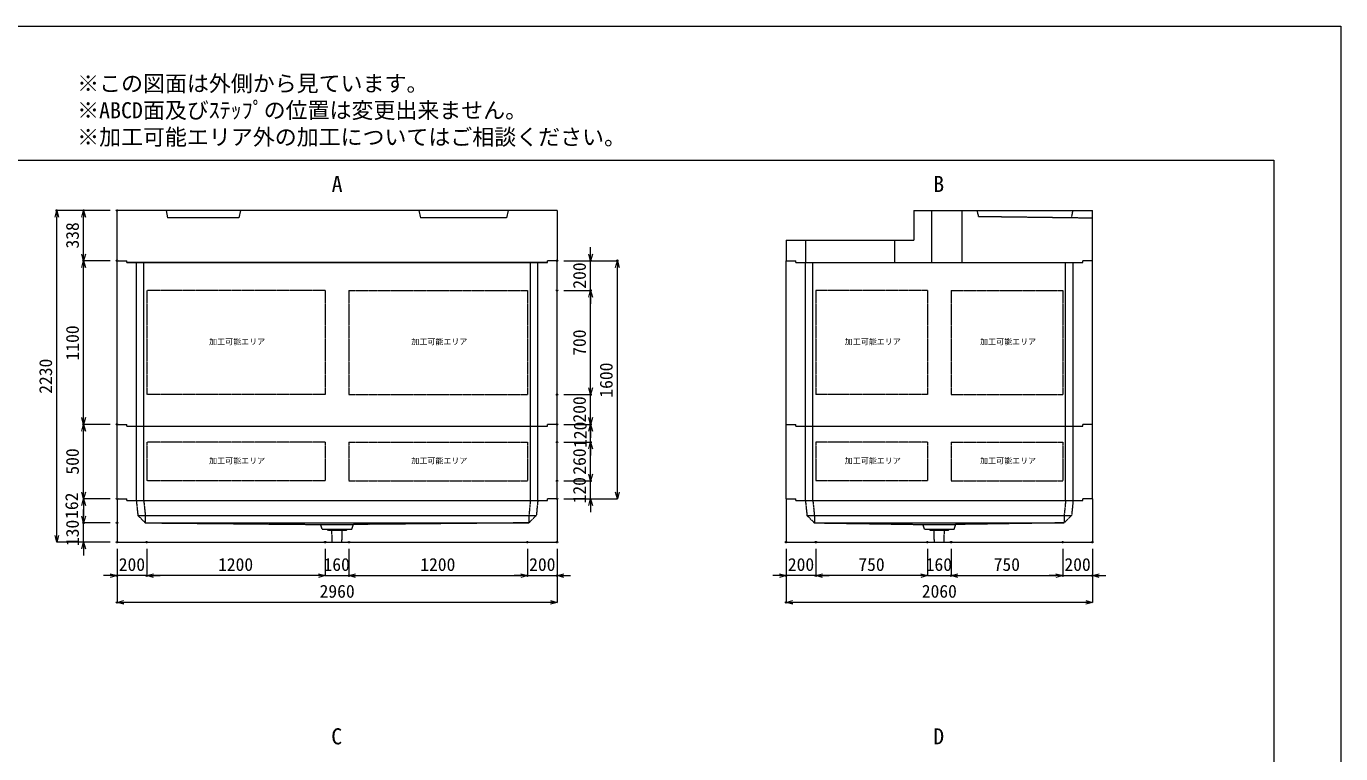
# Model space of a CAD drawing. Units: millimetres, scale not verified. Extents: x -6682 to 6682, y -4725 to 4725.
# Drawn here: x -2158 to 6682, y -164 to 4725 of the extents above; entities that cross this region are included whole.
import ezdxf
from ezdxf.enums import TextEntityAlignment as Align

# ---------------------------------------------------------------- set-up
doc = ezdxf.new("R2010")
doc.units = ezdxf.units.MM
doc.header["$LTSCALE"] = 20
doc.header["$PDMODE"] = 32
doc.header["$PDSIZE"] = 10
doc.linetypes.add('LONG_DASHED1', pattern=[7, 6, -1])
doc.linetypes.add('LONG_DOUBLE_CHAIN', pattern=[21.8, 18, -1, 0.6, -0.6, 0.6, -1])
for name, color, linetype, lineweight in [('0-0_D-TTL', 7, 'Continuous', 9), ('0-1_Defpoints', 7, 'Continuous', 9), ('0-3_D-TTL-TXT', 7, 'Continuous', 9), ('0-4_D-STR-TXT', 7, 'Continuous', 9), ('0-5_D-STR', 7, 'Continuous', 9), ('0-6_D-STR-STR5', 1, 'LONG_DOUBLE_CHAIN', 9), ('0-8_D-STR-DIM', 3, 'Continuous', 9), ('0-9_0', 7, 'Continuous', 9)]:
    doc.layers.add(name, color=color, linetype=linetype, lineweight=lineweight)
doc.styles.add('ＭＳ ゴシック', font='')
doc.styles.get('ＭＳ ゴシック').set_extended_font_data('MS Gothic')

# ---------------------------------------------------------------- blocks, each defined once
blk = doc.blocks.new('A$C4DE05FD1')
at = {"layer": '0-0_D-TTL', "color": 134}
for p, q in [((4000, 76000), (114800, 76000)), ((114800, 76000), (114800, 4000))]:
    blk.add_line(p, q, dxfattribs=at)
at = {"layer": '0-1_Defpoints', "color": 134}
for p, q in [((0, 84000), (118800, 84000)), ((118800, 84000), (118800, 0))]:
    blk.add_line(p, q, dxfattribs=at)
at = {"layer": '0-3_D-TTL-TXT', "style": 'ＭＳ ゴシック'}
for s, p in [('※この図面は外側から見ています。', (43260.9, 79815.7)), ('※ABCD面及びｽﾃｯﾌﾟの位置は変更出来ません。', (43260.9, 78215.7)), ('※加工可能エリア外の加工についてはご相談ください。', (43260.9, 76615.7))]:
    blk.add_text(s, height=962.2, dxfattribs=at).set_placement(p, align=Align.BOTTOM_LEFT)
blk = doc.blocks.new('A$C31CA379A')
at = {"layer": '0-4_D-STR-TXT', "style": 'ＭＳ ゴシック'}
for s, p in [('A', (-325.9, -2190.5)), ('B', (35638.6, -2190.5)), ('C', (-351.4, -35190.5)), ('D', (35638.6, -35190.5))]:
    blk.add_text(s, height=962.2, dxfattribs=at).set_placement(p, align=Align.BOTTOM_LEFT)
blk = doc.blocks.new('A$C4EAF5544')
at = {"layer": '0-5_D-STR'}
for p, q in [((-29600, 240), (-28300, 240)), ((-28300, 0), (-28300, 240)), ((-28300, 0), (28300, 0)), ((29600, 240), (28300, 240)), ((28300, 0), (28300, 240)), ((29600, 240), (29600, -5600))]:
    blk.add_line(p, q, dxfattribs=at)
at = {"layer": '0-5_D-STR', "linetype": 'LONG_DASHED1'}
for p, q in [((-27000, 0), (-26800, -2000)), ((27000, 0), (26800, -2000)), ((-26800, -2000), (26800, -2000)), ((-25800, -3000), (25800, -3000)), ((-2000, -3840), (-2200, -3219.5)), ((-2200, -3219.5), (2200, -3219.5)), ((25800, -3000), (2200, -3219.5)), ((26800, -2000), (25800, -3000)), ((-1199.4, -4020), (-1399.4, -3840)), ((1200.6, -4020), (-1199.4, -4020)), ((-653, -5600), (-698.5, -4020)), ((653, -5600), (698.5, -4020)), ((1200.6, -4020), (1400.6, -3840))]:
    blk.add_line(p, q, dxfattribs=at)
at = {"layer": '0-5_D-STR'}
blk.add_lwpolyline([(-29600, 240), (-29600, -5600), (29600, -5600)], dxfattribs=at)
at = {"layer": '0-5_D-STR', "linetype": 'LONG_DASHED1'}
for points in [[(-26000, 0), (-25800, -2000), (-25800, -3000)], [(26000, 0), (25800, -2000), (25800, -3000)], [(-26800, -2000), (-25800, -3000), (-2200, -3219.5)], [(-2000, -3840), (2000, -3840), (2200, -3219.5)]]:
    blk.add_lwpolyline(points, dxfattribs=at)
blk = doc.blocks.new('_Open30')
at = {"layer": '0-9_0'}
blk.add_line((0, 0), (-20, 0), dxfattribs=at)
blk.add_lwpolyline([(-20, 5.359), (0, 0), (-20, -5.359)], dxfattribs=at)
blk = doc.blocks.new('A$C4B400D59')
at = {"layer": '0-5_D-STR'}
for p, q in [((-20600, 240), (-19300, 240)), ((-19300, 0), (-19300, 240)), ((-19300, 0), (19300, 0)), ((20600, 240), (19300, 240)), ((19300, 0), (19300, 240)), ((20600, 240), (20600, -5600))]:
    blk.add_line(p, q, dxfattribs=at)
at = {"layer": '0-5_D-STR', "linetype": 'LONG_DASHED1'}
for p, q in [((-18000, 0), (-17800, -2000)), ((18000, 0), (17800, -2000)), ((-17800, -2000), (17800, -2000)), ((-16800, -3000), (16800, -3000)), ((-2000, -3840), (-2200, -3219.5)), ((-2200, -3219.5), (2200, -3219.5)), ((16800, -3000), (2200, -3219.5)), ((17800, -2000), (16800, -3000)), ((-1199.4, -4020), (-1399.4, -3840)), ((1200.6, -4020), (-1199.4, -4020)), ((-653, -5600), (-698.5, -4020)), ((653, -5600), (698.5, -4020)), ((1200.6, -4020), (1400.6, -3840))]:
    blk.add_line(p, q, dxfattribs=at)
at = {"layer": '0-5_D-STR'}
blk.add_lwpolyline([(-20600, 240), (-20600, -5600), (20600, -5600)], dxfattribs=at)
at = {"layer": '0-5_D-STR', "linetype": 'LONG_DASHED1'}
for points in [[(-17000, 0), (-16800, -2000), (-16800, -3000)], [(17000, 0), (16800, -2000), (16800, -3000)], [(-17800, -2000), (-16800, -3000), (-2200, -3219.5)], [(-2000, -3840), (2000, -3840), (2200, -3219.5)]]:
    blk.add_lwpolyline(points, dxfattribs=at)
blk = doc.blocks.new('A$C34C307F5')
at = {"layer": '0-5_D-STR'}
for p, q in [((-28300, 0), (-28300, 240)), ((-28300, 0), (28300, 0)), ((28300, 0), (28300, 240)), ((-29600, -9760), (-28300, -9760)), ((-28300, -10000), (-28300, -9760)), ((-28300, -10000), (28300, -10000)), ((29600, -9760), (28300, -9760)), ((28300, -10000), (28300, -9760))]:
    blk.add_line(p, q, dxfattribs=at)
at = {"layer": '0-5_D-STR', "linetype": 'LONG_DASHED1'}
for p, q in [((-27000, -10000), (-27000, 0)), ((-26000, -10000), (-26000, 0)), ((26000, -10000), (26000, 0)), ((27000, -10000), (27000, 0))]:
    blk.add_line(p, q, dxfattribs=at)
at = {"layer": '0-5_D-STR'}
for points in [[(-29600, -9760), (-29600, 240), (-28300, 240)], [(29600, -9760), (29600, 240), (28300, 240)]]:
    blk.add_lwpolyline(points, dxfattribs=at)
at = {"layer": '0-6_D-STR-STR5'}
for p, q in [((-25600, -2160), (-25600, -7360)), ((-1600, -2160), (-25600, -2160)), ((1600, -2160), (25600, -2160)), ((25600, -2160), (25600, -7360))]:
    blk.add_line(p, q, dxfattribs=at)
for points in [[(-1600, -2160), (-1600, -7360), (-25600, -7360)], [(1600, -2160), (1600, -7360), (25600, -7360)]]:
    blk.add_lwpolyline(points, dxfattribs=at)
blk = doc.blocks.new('A$C4EC6365B')
at = {"layer": '0-5_D-STR'}
for p, q in [((-19300, 0), (-19300, 240)), ((-19300, 0), (19300, 0)), ((19300, 0), (19300, 240)), ((-20600, -9760), (-19300, -9760)), ((-19300, -10000), (-19300, -9760)), ((-19300, -10000), (19300, -10000)), ((20600, -9760), (19300, -9760)), ((19300, -10000), (19300, -9760))]:
    blk.add_line(p, q, dxfattribs=at)
at = {"layer": '0-5_D-STR', "linetype": 'LONG_DASHED1'}
for p, q in [((-18000, -10000), (-18000, 0)), ((-17000, -10000), (-17000, 0)), ((17000, -10000), (17000, 0)), ((18000, -10000), (18000, 0))]:
    blk.add_line(p, q, dxfattribs=at)
at = {"layer": '0-5_D-STR'}
for points in [[(-20600, -9760), (-20600, 240), (-19300, 240)], [(20600, -9760), (20600, 240), (19300, 240)]]:
    blk.add_lwpolyline(points, dxfattribs=at)
at = {"layer": '0-6_D-STR-STR5'}
for p, q in [((-16600, -2160), (-16600, -7360)), ((-1600, -2160), (-16600, -2160)), ((-1600, -2160), (-1600, -7360)), ((1600, -2160), (16600, -2160)), ((16600, -2160), (16600, -7360)), ((-1600, -7360), (-16600, -7360))]:
    blk.add_line(p, q, dxfattribs=at)
blk.add_lwpolyline([(1600, -2160), (1600, -7360), (16600, -7360)], dxfattribs=at)
blk = doc.blocks.new('A$C16713948')
at = {"layer": '0-5_D-STR'}
for p, q in [((-28300, 0), (-28300, 240)), ((-28300, 0), (28300, 0)), ((28300, 0), (28300, 240)), ((-29600, -21760), (-28300, -21760)), ((-28300, -22000), (-28300, -21760)), ((-28300, -22000), (28300, -22000)), ((29600, -21760), (28300, -21760)), ((28300, -22000), (28300, -21760))]:
    blk.add_line(p, q, dxfattribs=at)
at = {"layer": '0-5_D-STR', "linetype": 'LONG_DASHED1'}
for p, q in [((-27000, -22000), (-27000, 0)), ((-26000, -22000), (-26000, 0)), ((26000, -22000), (26000, 0)), ((27000, -22000), (27000, 0))]:
    blk.add_line(p, q, dxfattribs=at)
at = {"layer": '0-5_D-STR'}
for points in [[(-29600, -21760), (-29600, 240), (-28300, 240)], [(29600, -21760), (29600, 240), (28300, 240)]]:
    blk.add_lwpolyline(points, dxfattribs=at)
at = {"layer": '0-6_D-STR-STR5'}
for p, q in [((-1600, -3760), (-1600, -17760)), ((1600, -3760), (1600, -17760)), ((-1600, -17760), (-25600, -17760)), ((1600, -17760), (25600, -17760))]:
    blk.add_line(p, q, dxfattribs=at)
for points in [[(-1600, -3760), (-25600, -3760), (-25600, -17760)], [(1600, -3760), (25600, -3760), (25600, -17760)]]:
    blk.add_lwpolyline(points, dxfattribs=at)
blk = doc.blocks.new('A$C2314577B')
at = {"layer": '0-5_D-STR'}
for p, q in [((-19300, 0), (-19300, 240)), ((-19300, 0), (19300, 0)), ((19300, 0), (19300, 240)), ((-20600, -21760), (-19300, -21760)), ((-19300, -22000), (-19300, -21760)), ((-19300, -22000), (19300, -22000)), ((20600, -21760), (19300, -21760)), ((19300, -22000), (19300, -21760))]:
    blk.add_line(p, q, dxfattribs=at)
at = {"layer": '0-5_D-STR', "linetype": 'LONG_DASHED1'}
for p, q in [((-18000, -22000), (-18000, 0)), ((-17000, -22000), (-17000, 0)), ((17000, -22000), (17000, 0)), ((18000, -22000), (18000, 0))]:
    blk.add_line(p, q, dxfattribs=at)
at = {"layer": '0-5_D-STR'}
for points in [[(-20600, -21760), (-20600, 240), (-19300, 240)], [(20600, -21760), (20600, 240), (19300, 240)]]:
    blk.add_lwpolyline(points, dxfattribs=at)
at = {"layer": '0-6_D-STR-STR5'}
for p, q in [((-1600, -3760), (-1600, -17760)), ((1600, -3760), (1600, -17760)), ((-1600, -17760), (-16600, -17760)), ((1600, -17760), (16600, -17760))]:
    blk.add_line(p, q, dxfattribs=at)
for points in [[(-1600, -3760), (-16600, -3760), (-16600, -17760)], [(1600, -3760), (16600, -3760), (16600, -17760)]]:
    blk.add_lwpolyline(points, dxfattribs=at)
blk = doc.blocks.new('A$C7CB40E4C')
at = {"layer": '0-5_D-STR'}
for p, q in [((29600, 7000), (-29600, 7000)), ((-29600, 240), (-29600, 7000)), ((-23000, 7000), (-22800, 6000)), ((-13200, 6000), (-22800, 6000)), ((-13000, 7000), (-13200, 6000)), ((11000, 7000), (11200, 6000)), ((29600, 7000), (29600, 240)), ((-29600, 240), (-28300, 240)), ((-28300, 0), (-28300, 240)), ((28300, 0), (-28300, 0)), ((29600, 240), (28300, 240)), ((28300, 0), (28300, 240))]:
    blk.add_line(p, q, dxfattribs=at)
blk.add_lwpolyline([(23000, 7000), (22800, 6000), (11200, 6000)], dxfattribs=at)
blk = doc.blocks.new('A$C64A747F0')
at = {"layer": '0-5_D-STR'}
for p, q in [((-7000, -3400), (-7000, 20600)), ((-240, 20600), (-7000, 20600)), ((-240, 20600), (-240, 19300)), ((0, 19300), (-240, 19300)), ((0, -19300), (0, 19300)), ((-7000, -3400), (-3000, -3400)), ((-3000, -20600), (-3000, -3400)), ((-240, -20600), (-240, -19300)), ((0, -19300), (-240, -19300)), ((-3000, -20600), (-240, -20600))]:
    blk.add_line(p, q, dxfattribs=at)
at = {"layer": '0-5_D-STR', "linetype": 'LONG_DASHED1'}
for p, q in [((-6200, 5300), (-6000, 20600)), ((-6036.1, 17800.5), (-7000, 18000)), ((-6200, 5300), (-7000, 5100)), ((0, 3100), (-7000, 3100)), ((0, -1000), (-7000, -1000)), ((-3000, -6000), (0, -6000)), ((-3000, -18000), (0, -18000))]:
    blk.add_line(p, q, dxfattribs=at)

msp = doc.modelspace()

# ---------------------------------------------------------------- linework, layer by layer
at = {"layer": '0-1_Defpoints'}
for p in [(-1952.5, 3487.5), (-1772.5, 3487.5), (-1547.5, 3487.5), (-1547.5, 3487.5), (-1772.5, 3149.5), (-1547.5, 3149.5), (1412.5, 3149.5), (1412.5, 3149.5), (1637.5, 3149.5), (1817.5, 3149.5), (1412.5, 2949.5), (1637.5, 2949.5), (1412.5, 2249.5), (1637.5, 2249.5), (-1772.5, 2049.5), (-1547.5, 2049.5), (-1547.5, 2049.5), (1412.5, 2049.5), (1637.5, 2049.5), (1412.5, 1929.5), (1637.5, 1929.5), (1412.5, 1669.5), (1637.5, 1669.5), (-1547.5, 1549.5), (-1547.5, 1549.5), (1412.5, 1549.5), (1412.5, 1549.5), (-1772.5, 1387.5), (-1547.5, 1387.5), (-1547.5, 1257.5), (-1547.5, 1257.5), (-1347.5, 1257.5), (-147.5, 1257.5), (12.5, 1257.5), (1212.5, 1257.5), (1412.5, 1257.5), (1412.5, 1257.5), (2952.5, 1257.5), (3152.5, 1257.5), (3902.5, 1257.5), (4062.5, 1257.5), (4062.5, 1257.5), (4812.5, 1257.5), (5012.5, 1257.5), (-1547.5, 1032.5), (-1347.5, 1032.5), (12.5, 1032.5), (1212.5, 1032.5), (1412.5, 1032.5), (2952.5, 1032.5), (3152.5, 1032.5), (4062.5, 1032.5), (4812.5, 1032.5), (5012.5, 1032.5), (-1547.5, 852.5), (2952.5, 852.5)]:
    msp.add_point(p, dxfattribs=at)
at = {"layer": '0-8_D-STR-DIM'}
for p, q in [((-1592.5, 3487.5), (-1952.5, 3487.5)), ((-1592.5, 3487.5), (-1772.5, 3487.5)), ((-1952.5, 1302.5), (-1952.5, 3442.5)), ((-1772.5, 3194.5), (-1772.5, 3442.5)), ((1637.5, 3194.5), (1637.5, 3239.5)), ((-1592.5, 3149.5), (-1772.5, 3149.5)), ((-1592.5, 3149.5), (-1772.5, 3149.5)), ((-1772.5, 2094.5), (-1772.5, 3104.5)), ((1457.5, 3149.5), (1637.5, 3149.5)), ((1457.5, 3149.5), (1817.5, 3149.5)), ((1637.5, 2949.5), (1637.5, 3149.5)), ((1817.5, 1594.5), (1817.5, 3104.5)), ((1457.5, 2949.5), (1637.5, 2949.5)), ((1457.5, 2949.5), (1637.5, 2949.5)), ((1637.5, 2904.5), (1637.5, 2859.5)), ((1637.5, 2294.5), (1637.5, 2904.5)), ((1637.5, 2294.5), (1637.5, 2339.5)), ((1457.5, 2249.5), (1637.5, 2249.5)), ((1457.5, 2249.5), (1637.5, 2249.5)), ((1637.5, 2049.5), (1637.5, 2249.5)), ((1637.5, 2094.5), (1637.5, 2139.5)), ((-1592.5, 2049.5), (-1772.5, 2049.5)), ((-1592.5, 2049.5), (-1772.5, 2049.5)), ((1457.5, 2049.5), (1637.5, 2049.5)), ((1457.5, 2049.5), (1637.5, 2049.5)), ((1637.5, 1929.5), (1637.5, 2049.5)), ((-1772.5, 1594.5), (-1772.5, 2004.5)), ((1637.5, 2004.5), (1637.5, 1959.5)), ((1457.5, 1929.5), (1637.5, 1929.5)), ((1457.5, 1929.5), (1637.5, 1929.5)), ((1637.5, 1884.5), (1637.5, 1839.5)), ((1637.5, 1714.5), (1637.5, 1884.5)), ((1637.5, 1714.5), (1637.5, 1759.5)), ((1457.5, 1669.5), (1637.5, 1669.5)), ((1457.5, 1669.5), (1637.5, 1669.5)), ((1637.5, 1549.5), (1637.5, 1669.5)), ((-1592.5, 1549.5), (-1772.5, 1549.5)), ((-1592.5, 1549.5), (-1772.5, 1549.5)), ((-1772.5, 1504.5), (-1772.5, 1432.5)), ((1457.5, 1549.5), (1817.5, 1549.5)), ((1457.5, 1549.5), (1637.5, 1549.5)), ((1637.5, 1504.5), (1637.5, 1459.5)), ((-1772.5, 1432.5), (-1772.5, 1477.5)), ((-1592.5, 1387.5), (-1772.5, 1387.5)), ((-1772.5, 1257.5), (-1772.5, 1387.5)), ((-1592.5, 1387.5), (-1772.5, 1387.5)), ((-1592.5, 1257.5), (-1952.5, 1257.5)), ((-1592.5, 1257.5), (-1772.5, 1257.5)), ((-1772.5, 1212.5), (-1772.5, 1167.5)), ((-1547.5, 1212.5), (-1547.5, 852.5)), ((-1547.5, 1212.5), (-1547.5, 1032.5)), ((-1347.5, 1212.5), (-1347.5, 1032.5)), ((-1347.5, 1212.5), (-1347.5, 1032.5)), ((-147.5, 1212.5), (-147.5, 1032.5)), ((-147.5, 1212.5), (-147.5, 1032.5)), ((12.5, 1212.5), (12.5, 1032.5)), ((12.5, 1212.5), (12.5, 1032.5)), ((1212.5, 1212.5), (1212.5, 1032.5)), ((1212.5, 1212.5), (1212.5, 1032.5)), ((1412.5, 1212.5), (1412.5, 852.5)), ((1412.5, 1212.5), (1412.5, 1032.5)), ((2952.5, 1212.5), (2952.5, 852.5)), ((2952.5, 1212.5), (2952.5, 1032.5)), ((3152.5, 1212.5), (3152.5, 1032.5)), ((3152.5, 1212.5), (3152.5, 1032.5)), ((3902.5, 1212.5), (3902.5, 1032.5)), ((3902.5, 1212.5), (3902.5, 1032.5)), ((4062.5, 1212.5), (4062.5, 1032.5)), ((4062.5, 1212.5), (4062.5, 1032.5)), ((4812.5, 1212.5), (4812.5, 1032.5)), ((4812.5, 1212.5), (4812.5, 1032.5)), ((5012.5, 1212.5), (5012.5, 852.5)), ((5012.5, 1212.5), (5012.5, 1032.5)), ((-1592.5, 1032.5), (-1637.5, 1032.5)), ((-1347.5, 1032.5), (-1547.5, 1032.5)), ((-192.5, 1032.5), (-1302.5, 1032.5)), ((-1302.5, 1032.5), (-1257.5, 1032.5)), ((-192.5, 1032.5), (-237.5, 1032.5)), ((-147.5, 1032.5), (12.5, 1032.5)), ((57.5, 1032.5), (102.5, 1032.5)), ((57.5, 1032.5), (1167.5, 1032.5)), ((1167.5, 1032.5), (1122.5, 1032.5)), ((1212.5, 1032.5), (1412.5, 1032.5)), ((1457.5, 1032.5), (1502.5, 1032.5)), ((2907.5, 1032.5), (2862.5, 1032.5)), ((3152.5, 1032.5), (2952.5, 1032.5)), ((3857.5, 1032.5), (3197.5, 1032.5)), ((3197.5, 1032.5), (3242.5, 1032.5)), ((3857.5, 1032.5), (3812.5, 1032.5)), ((3902.5, 1032.5), (4062.5, 1032.5)), ((4107.5, 1032.5), (4152.5, 1032.5)), ((4107.5, 1032.5), (4767.5, 1032.5)), ((4767.5, 1032.5), (4722.5, 1032.5)), ((4812.5, 1032.5), (5012.5, 1032.5)), ((5057.5, 1032.5), (5102.5, 1032.5)), ((1367.5, 852.5), (-1502.5, 852.5)), ((4967.5, 852.5), (2997.5, 852.5))]:
    msp.add_line(p, q, dxfattribs=at)

# ---------------------------------------------------------------- block references
at = {"layer": '0-0_D-TTL', "xscale": 0.1125, "yscale": 0.1125}
msp.add_blockref('A$C4DE05FD1', (-6682.5, -4725), dxfattribs=at)
at = {"layer": '0-4_D-STR-TXT', "xscale": 0.1125, "yscale": 0.1125}
msp.add_blockref('A$C31CA379A', (-67.5, 3825), dxfattribs=at)
at = {"layer": '0-5_D-STR', "xscale": 0.05, "yscale": 0.05}
for name, p in [('A$C7CB40E4C', (-67.5, 3137.5)), ('A$C16713948', (-67.5, 3137.5)), ('A$C2314577B', (3982.5, 3137.5)), ('A$C34C307F5', (-67.5, 2037.5)), ('A$C4EC6365B', (3982.5, 2037.5)), ('A$C4EAF5544', (-67.5, 1537.5)), ('A$C4B400D59', (3982.5, 1537.5))]:
    msp.add_blockref(name, p, dxfattribs=at)
at = {"layer": '0-5_D-STR', "xscale": 0.05, "yscale": 0.05, "rotation": 270}
msp.add_blockref('A$C64A747F0', (3982.5, 3137.5), dxfattribs=at)
at = {"layer": '0-8_D-STR-DIM', "xscale": 2.25, "yscale": 2.25}
for p, rotation in [((-1952.5, 3487.5), 90), ((-1772.5, 3487.5), 90), ((-1772.5, 3149.5), 270), ((1637.5, 3149.5), 270), ((-1772.5, 3149.5), 90), ((1817.5, 3149.5), 90), ((1637.5, 2949.5), 90), ((1637.5, 2949.5), 90), ((1637.5, 2249.5), 270), ((1637.5, 2249.5), 270), ((-1772.5, 2049.5), 270), ((-1772.5, 2049.5), 90), ((1637.5, 2049.5), 270), ((1637.5, 2049.5), 90), ((1637.5, 1929.5), 90), ((1637.5, 1929.5), 90), ((1637.5, 1669.5), 270), ((1637.5, 1669.5), 270), ((-1772.5, 1549.5), 270), ((1817.5, 1549.5), 270), ((-1772.5, 1549.5), 90), ((1637.5, 1549.5), 90), ((-1772.5, 1387.5), 270), ((-1772.5, 1387.5), 270), ((-1952.5, 1257.5), 270), ((-1772.5, 1257.5), 90), ((-1347.5, 1032.5), 180), ((-1347.5, 1032.5), 180), ((12.5, 1032.5), 180), ((12.5, 1032.5), 180), ((1412.5, 1032.5), 180), ((3152.5, 1032.5), 180), ((3152.5, 1032.5), 180), ((4062.5, 1032.5), 180), ((4062.5, 1032.5), 180), ((5012.5, 1032.5), 180), ((-1547.5, 852.5), 180), ((2952.5, 852.5), 180)]:
    msp.add_blockref('_Open30', p, dxfattribs=dict(at, rotation=rotation))
for p in [(-1547.5, 1032.5), (-147.5, 1032.5), (-147.5, 1032.5), (1212.5, 1032.5), (1212.5, 1032.5), (2952.5, 1032.5), (3902.5, 1032.5), (3902.5, 1032.5), (4812.5, 1032.5), (4812.5, 1032.5), (1412.5, 852.5), (5012.5, 852.5)]:
    msp.add_blockref('_Open30', p, dxfattribs=at)

# ---------------------------------------------------------------- texts
at = {"layer": '0-6_D-STR-STR5', "style": 'ＭＳ ゴシック'}
for p in [(-927.98, 2574.29), (432.02, 2574.29), (3347.02, 2574.31), (4257.02, 2574.31), (-927.98, 1774.29), (432.02, 1774.29), (3347.02, 1774.31), (4257.02, 1774.31)]:
    msp.add_text('加工可能エリア', height=38.42, dxfattribs=at).set_placement(p, align=Align.BOTTOM_LEFT)
at = {"layer": '0-8_D-STR-DIM', "style": 'ＭＳ ゴシック'}
for s, p in [('338', (-1778.35, 3231.2)), ('200', (1631.65, 2961.3)), ('1100', (-1778.35, 2479.08)), ('700', (1631.65, 2510.4)), ('2230', (-1958.35, 2255.05)), ('1600', (1811.65, 2229.08)), ('200', (1631.65, 2061.3)), ('120', (1636.65, 1890.83)), ('500', (-1778.35, 1711.53)), ('260', (1631.65, 1711.3)), ('120', (1631.65, 1518.33)), ('162', (-1783.35, 1414.28)), ('130', (-1778.35, 1231.33))]:
    msp.add_text(s, height=86.66, rotation=90, dxfattribs=at).set_placement(p, align=Align.BOTTOM_LEFT)
for s, p in [('200', (-1535.7, 1038.35)), ('1200', (-867.92, 1038.35)), ('160', (-158.67, 1038.35)), ('1200', (492.08, 1038.35)), ('200', (1224.3, 1038.35)), ('200', (2964.3, 1038.35)), ('750', (3438.4, 1038.35)), ('160', (3891.33, 1038.35)), ('750', (4348.4, 1038.35)), ('200', (4824.3, 1038.35)), ('2960', (-184.95, 858.35)), ('2060', (3865.05, 858.35))]:
    msp.add_text(s, height=86.66, dxfattribs=at).set_placement(p, align=Align.BOTTOM_LEFT)

doc.saveas('drawing.dxf')
